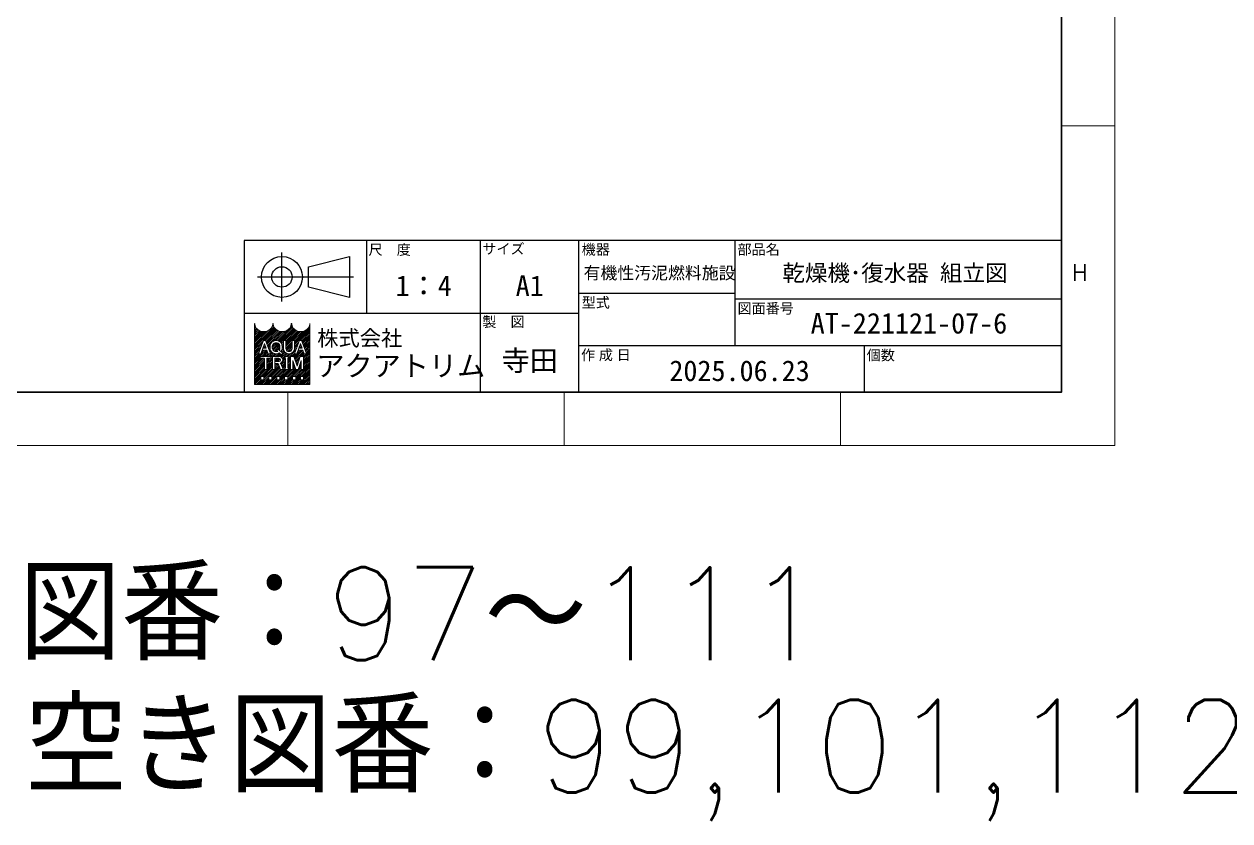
# Model space of a CAD drawing. Header units: millimetres. Extents: x -16130 to 36813, y -8099 to 27484.
# Drawn here: x 20924 to 22093, y 11896 to 12668 of the extents above; entities that cross this region are included whole.
import ezdxf
from ezdxf.enums import TextEntityAlignment as Align

# ---------------------------------------------------------------- set-up
doc = ezdxf.new("R2010")
doc.units = ezdxf.units.MM
doc.header["$LTSCALE"] = 6
doc.layers.add('08_DIM', color=3, linetype='Continuous', lineweight=13)
doc.layers.add('90_FRAME', color=5, linetype='Continuous', lineweight=35)
doc.layers.add('91_BLANK', color=5, linetype='Continuous', lineweight=0, plot=False)
doc.styles.add('KSS_TXT', font='txt.shx', dxfattribs={"bigfont": 'extfont2.shx'})
doc.styles.add('MS_G', font='MS Gothic.ttf')
doc.styles.add('表題用', font='MS PGothic.ttf')

msp = doc.modelspace()

# ---------------------------------------------------------------- hatches: boundary and pattern name
at = {"layer": '90_FRAME', "lineweight": 5}
h = msp.add_hatch(dxfattribs=at)
h.set_pattern_fill('_USER', color=4, scale=1.2, angle=45, pattern_type=0)
h.set_pattern_definition([(45, (18668.429, 12259.4337), (-0.84852814, 0.84852814), [])])
edge = h.paths.add_edge_path()
edge.add_arc((21201.21298, 12377.47799), 0.25616, 90, 180)
edge.add_ellipse((21192.24742, 12377.47799), major_axis=(-8.7094, 0), ratio=0.8823529412, start_angle=360, end_angle=540, ccw=False)
edge.add_arc((21183.28186, 12377.47799), 0.25616, 3.18731798, 180)
edge.add_ellipse((21174.31629, 12377.47799), major_axis=(-8.7094, 0), ratio=0.8823529412, start_angle=360, end_angle=540, ccw=False)
edge.add_arc((21165.35073, 12377.47799), 0.25616, 3.18731798, 180)
edge.add_ellipse((21156.38517, 12377.47799), major_axis=(-8.7094, 0), ratio=0.8823529412, start_angle=360, end_angle=540, ccw=False)
edge.add_arc((21147.4196, 12377.47799), 0.25616, 3.18731798, 90)
edge.add_line((21147.4196, 12377.73415), (21147.4196, 12318.56144))
edge.add_line((21147.4196, 12318.56144), (21201.21298, 12318.56144))
edge.add_line((21201.21298, 12318.56144), (21201.21298, 12377.73415))
h.paths.add_polyline_path([(21156.09385, 12361.13141), (21158.21772, 12361.13141), (21163.04744, 12348.38494), (21163.04744, 12348.32346), (21160.7481, 12348.32346), (21159.54574, 12351.70009), (21154.81706, 12351.70009), (21155.51028, 12353.64689), (21158.85251, 12353.64689), (21157.15578, 12358.41186), (21153.56346, 12348.32346), (21151.26413, 12348.32346), (21151.26413, 12348.38494)], flags=16)
edge = h.paths.add_edge_path(flags=16)
edge.add_ellipse((21168.39281, 12355.49591), major_axis=(-5.89166, 0), ratio=0.9565217391, start_angle=180, end_angle=360, ccw=False)
edge.add_line((21174.28446, 12355.49591), (21174.28446, 12353.95896))
edge.add_ellipse((21168.39281, 12353.95896), major_axis=(-5.89166, 0), ratio=0.9565217391, start_angle=142.10525532, end_angle=180, ccw=False)
edge.add_line((21173.04215, 12350.49756), (21171.39143, 12351.85778))
edge.add_ellipse((21168.39281, 12354.10968), major_axis=(3.75679, 0), ratio=0.9950358207, start_angle=-37.04276329, end_angle=0)
edge.add_line((21172.14959, 12354.10953), (21172.14959, 12355.34519))
edge.add_ellipse((21168.39281, 12355.34519), major_axis=(3.75679, 0), ratio=0.9947182625, start_angle=360, end_angle=540)
edge.add_line((21164.63602, 12355.34519), (21164.63602, 12354.10955))
edge.add_ellipse((21168.39281, 12354.10968), major_axis=(3.75679, 0), ratio=0.9950358207, start_angle=-180, end_angle=-65.75794872)
edge.add_line((21169.93532, 12350.70117), (21168.88936, 12351.71913))
edge.add_line((21168.88936, 12351.71913), (21170.02401, 12352.92397))
edge.add_line((21170.02401, 12352.92397), (21174.76823, 12349.01468))
edge.add_line((21174.76823, 12349.01468), (21173.28571, 12347.44044))
edge.add_line((21173.28571, 12347.44044), (21171.50475, 12349.17373))
edge.add_ellipse((21168.39281, 12353.95896), major_axis=(-5.89166, 0), ratio=0.9565217391, start_angle=0, end_angle=121.88362474, ccw=False)
edge.add_line((21162.50115, 12353.95896), (21162.50115, 12355.49591))
h.paths.add_polyline_path([(21163.4284, 12345.76187), (21163.4284, 12343.96876), (21159.58602, 12343.96876, 0.4142135624), (21159.32986, 12343.7126), (21159.32986, 12332.95393), (21157.02443, 12332.95393), (21157.02443, 12343.7126, 0.4142135624), (21156.76827, 12343.96876), (21152.92589, 12343.96876), (21152.92589, 12345.76187)], flags=16)
edge = h.paths.add_edge_path(flags=16)
edge.add_line((21164.88847, 12345.76187), (21170.78012, 12345.76187))
edge.add_ellipse((21170.78012, 12342.39264), major_axis=(-4.13495, 0), ratio=0.8148203011, start_angle=111.38697473, end_angle=270, ccw=False)
edge.add_arc((21171.41423, 12337.82658), 1.67482, 22.27295226, 58.55311301, ccw=False)
edge.add_line((21172.96408, 12338.46137), (21175.17123, 12333.05639))
edge.add_line((21175.17123, 12333.05639), (21175.17123, 12332.95393))
edge.add_line((21175.17123, 12332.95393), (21172.68648, 12332.95393))
edge.add_line((21172.68648, 12332.95393), (21170.73662, 12338.38141))
edge.add_arc((21169.78611, 12337.99876), 1.02464, 21.92829787, 90)
edge.add_line((21169.78611, 12339.0234), (21167.27074, 12339.0234))
edge.add_line((21167.27074, 12339.0234), (21167.27074, 12340.81651))
edge.add_line((21167.27074, 12340.81651), (21171.08751, 12340.81651))
edge.add_arc((21171.03255, 12342.39264), 1.57708, 271.9970571, 448.0029429)
edge.add_line((21171.08751, 12343.96876), (21167.1939, 12343.96876))
edge.add_line((21167.1939, 12343.96876), (21167.1939, 12332.95393))
edge.add_line((21167.1939, 12332.95393), (21164.88847, 12332.95393))
edge.add_line((21164.88847, 12332.95393), (21164.88847, 12345.76187))
h.paths.add_polyline_path([(21175.46858, 12361.13141), (21177.77401, 12361.13141), (21177.77401, 12353.95896, 0.1750305612), (21178.79103, 12351.02342, 0.257149611), (21182.90481, 12351.02342, 0.1750305612), (21183.92183, 12353.95896), (21183.92183, 12361.13141), (21186.22726, 12361.13141), (21186.22726, 12353.49556, -0.3793912406), (21181.23216, 12348.32346), (21180.46368, 12348.32346, -0.3793912406), (21175.46858, 12353.49556)], flags=16)
h.paths.add_polyline_path([(21177.1138, 12345.76187), (21179.93155, 12345.76187), (21179.93155, 12343.96876, 0.4142135624), (21179.67539, 12343.7126), (21179.67539, 12335.0032, 0.4142135624), (21179.93155, 12334.74704), (21179.93155, 12332.95393), (21177.1138, 12332.95393), (21177.1138, 12334.74704, 0.4142135624), (21177.36996, 12335.0032), (21177.36996, 12343.7126, 0.4142135624), (21177.1138, 12343.96876)], flags=16)
h.paths.add_polyline_path([(21182.23948, 12345.76187), (21185.58481, 12345.76187), (21188.64345, 12336.45966), (21191.70209, 12345.76187), (21195.04955, 12345.76187), (21195.04955, 12332.95393), (21192.74412, 12332.95393), (21192.74412, 12341.91949), (21189.79617, 12332.95393), (21187.49074, 12332.95393), (21184.54278, 12341.91949), (21184.54491, 12332.95393), (21182.23948, 12332.95393)], flags=16)
h.paths.add_polyline_path([(21190.92719, 12361.13141), (21193.05105, 12361.13141), (21197.88078, 12348.38494), (21197.88078, 12348.32346), (21195.58144, 12348.32346), (21194.37908, 12351.70009), (21189.6504, 12351.70009), (21190.34362, 12353.64689), (21193.68585, 12353.64689), (21191.98912, 12358.41186), (21188.3968, 12348.32346), (21186.09747, 12348.32346), (21186.09747, 12348.38494)], flags=16)
h.paths.add_polyline_path([(21153.56742, 12326.24621), (21156.64133, 12326.24621), (21156.64133, 12323.1723), (21153.56742, 12323.1723)], flags=16)
h.paths.add_polyline_path([(21161.25219, 12326.24621), (21164.32609, 12326.24621), (21164.32609, 12323.1723), (21161.25219, 12323.1723)], flags=16)
h.paths.add_polyline_path([(21168.93695, 12326.24621), (21172.01086, 12326.24621), (21172.01086, 12323.1723), (21168.93695, 12323.1723)], flags=16)
h.paths.add_polyline_path([(21176.62172, 12326.24621), (21179.69563, 12326.24621), (21179.69563, 12323.1723), (21176.62172, 12323.1723)], flags=16)
h.paths.add_polyline_path([(21184.30649, 12326.24621), (21187.3804, 12326.24621), (21187.3804, 12323.1723), (21184.30649, 12323.1723)], flags=16)
h.paths.add_polyline_path([(21191.99126, 12326.24621), (21195.06517, 12326.24621), (21195.06517, 12323.1723), (21191.99126, 12323.1723)], flags=16)

# ---------------------------------------------------------------- linework, layer by layer
at = {"layer": '90_FRAME', "color": 4, "lineweight": 13}
for p, q in [((21981.23241, 12569.19076), (21929.38469, 12569.19076)), ((21179.7995, 12259.43369), (21179.7995, 12311.0496)), ((21447.53312, 12259.43369), (21447.53312, 12311.0496)), ((21715.26674, 12259.43369), (21715.26674, 12311.0496))]:
    msp.add_line(p, q, dxfattribs=at)
at = {"layer": '90_FRAME', "color": 0, "lineweight": 25}
for p, q in [((21256.18469, 12387.42103), (21256.18469, 12458.13531)), ((21366.49898, 12311.0496), (21366.49898, 12458.13531)), ((21461.81327, 12311.0496), (21461.81327, 12458.13531)), ((21612.86087, 12458.13531), (21612.86087, 12356.30674)), ((21174.01469, 12399.01817), (21174.01469, 12446.53817)), ((21150.25469, 12422.77817), (21243.31469, 12422.77817)), ((21461.81327, 12407.22103), (21612.86087, 12407.22103)), ((21612.86087, 12401.56389), (21929.38469, 12401.56389)), ((21461.81327, 12387.42103), (21137.38469, 12387.42103)), ((21461.81327, 12356.30674), (21929.38469, 12356.30674)), ((21738.35612, 12356.30674), (21738.35612, 12311.0496))]:
    msp.add_line(p, q, dxfattribs=at)
at = {"layer": '90_FRAME', "color": 4, "lineweight": 5}
for p, q in [((21147.4196, 12318.56144), (21147.4196, 12377.73415)), ((21201.21298, 12377.73415), (21201.21298, 12318.56144)), ((21151.26413, 12348.38494), (21156.09385, 12361.13141)), ((21153.56346, 12348.32346), (21157.15578, 12358.41186)), ((21154.81706, 12351.70009), (21155.51028, 12353.64689)), ((21154.81706, 12351.70009), (21159.54574, 12351.70009)), ((21155.51028, 12353.64689), (21158.85251, 12353.64689)), ((21156.09385, 12361.13141), (21158.21772, 12361.13141)), ((21158.85251, 12353.64689), (21157.15578, 12358.41186)), ((21163.04744, 12348.38494), (21158.21772, 12361.13141)), ((21160.7481, 12348.32346), (21159.54574, 12351.70009)), ((21162.50115, 12355.49591), (21162.50115, 12353.95896)), ((21164.63602, 12355.34519), (21164.63602, 12354.11563)), ((21168.88936, 12351.71913), (21170.02401, 12352.92397)), ((21168.88936, 12351.71913), (21169.93532, 12350.70117)), ((21170.02401, 12352.92397), (21174.76823, 12349.01468)), ((21171.39143, 12351.85778), (21173.04215, 12350.49756)), ((21172.14959, 12355.34519), (21172.14959, 12354.11563)), ((21174.28446, 12355.49591), (21174.28446, 12353.95896)), ((21175.46858, 12353.49556), (21175.46858, 12361.13141)), ((21177.77401, 12361.13141), (21175.46858, 12361.13141)), ((21177.77401, 12353.95896), (21177.77401, 12361.13141)), ((21183.92183, 12353.95896), (21183.92183, 12361.13141)), ((21183.92183, 12361.13141), (21186.22726, 12361.13141)), ((21186.09747, 12348.38494), (21190.92719, 12361.13141)), ((21186.22726, 12353.49556), (21186.22726, 12361.13141)), ((21188.3968, 12348.32346), (21191.98912, 12358.41186)), ((21189.6504, 12351.70009), (21190.34362, 12353.64689)), ((21189.6504, 12351.70009), (21194.37908, 12351.70009)), ((21190.34362, 12353.64689), (21193.68585, 12353.64689)), ((21190.92719, 12361.13141), (21193.05105, 12361.13141)), ((21193.68585, 12353.64689), (21191.98912, 12358.41186)), ((21197.88078, 12348.38494), (21193.05105, 12361.13141)), ((21195.58144, 12348.32346), (21194.37908, 12351.70009)), ((21151.26413, 12348.32346), (21151.26413, 12348.38494)), ((21151.26413, 12348.38494), (21151.26413, 12348.38494)), ((21151.26413, 12348.32346), (21151.26413, 12348.38494)), ((21151.26413, 12348.32346), (21153.56346, 12348.32346)), ((21152.92589, 12345.76187), (21163.4284, 12345.76187)), ((21152.92589, 12345.76187), (21152.92589, 12343.96876)), ((21152.92589, 12343.96876), (21156.76827, 12343.96876)), ((21157.02443, 12332.95393), (21157.02443, 12343.7126)), ((21159.32986, 12332.95393), (21159.32986, 12343.7126)), ((21159.58602, 12343.96876), (21163.4284, 12343.96876)), ((21163.04744, 12348.32346), (21160.7481, 12348.32346)), ((21163.04744, 12348.32346), (21163.04744, 12348.38494)), ((21163.4284, 12345.76187), (21163.4284, 12343.96876)), ((21164.88847, 12345.76187), (21164.88847, 12332.95393)), ((21164.88847, 12345.76187), (21170.78012, 12345.76187)), ((21167.1939, 12332.95393), (21167.1939, 12343.96876)), ((21167.1939, 12343.96876), (21171.08751, 12343.96876)), ((21167.27074, 12339.0234), (21167.27074, 12340.81651)), ((21167.27074, 12340.81651), (21171.08751, 12340.81651)), ((21171.50475, 12349.17373), (21173.28571, 12347.44044)), ((21173.28571, 12347.44044), (21174.76823, 12349.01468)), ((21177.1138, 12345.76187), (21179.93155, 12345.76187)), ((21177.1138, 12345.76187), (21177.1138, 12343.96876)), ((21177.36996, 12335.0032), (21177.36996, 12343.7126)), ((21179.67539, 12335.0032), (21179.67539, 12343.7126)), ((21179.93155, 12345.76187), (21179.93155, 12343.96876)), ((21181.23216, 12348.32346), (21180.46368, 12348.32346)), ((21182.23948, 12345.76187), (21182.23948, 12332.95393)), ((21182.23948, 12345.76187), (21185.58481, 12345.76187)), ((21184.54491, 12332.95393), (21184.54278, 12341.91949)), ((21187.49074, 12332.95393), (21184.54278, 12341.91949)), ((21188.64345, 12336.45966), (21185.58481, 12345.76187)), ((21186.09747, 12348.32346), (21186.09747, 12348.38494)), ((21186.09747, 12348.38494), (21186.09747, 12348.38494)), ((21186.09747, 12348.32346), (21186.09747, 12348.38494)), ((21186.09747, 12348.32346), (21188.3968, 12348.32346)), ((21188.64345, 12336.45966), (21191.70209, 12345.76187)), ((21189.79617, 12332.95393), (21192.74412, 12341.91949)), ((21195.04955, 12345.76187), (21191.70209, 12345.76187)), ((21192.74412, 12341.91949), (21192.74412, 12332.95393)), ((21195.04955, 12332.95393), (21195.04955, 12345.76187)), ((21197.88078, 12348.32346), (21195.58144, 12348.32346)), ((21197.88078, 12348.32346), (21197.88078, 12348.38494)), ((21157.02443, 12332.95393), (21159.32986, 12332.95393)), ((21164.88847, 12332.95393), (21167.1939, 12332.95393)), ((21167.27074, 12339.0234), (21169.78611, 12339.0234)), ((21170.73662, 12338.38141), (21172.68648, 12332.95393)), ((21172.68648, 12332.95393), (21175.17123, 12332.95393)), ((21172.96408, 12338.46137), (21175.17123, 12333.05639)), ((21175.17123, 12333.05639), (21175.17123, 12332.95393)), ((21177.1138, 12332.95393), (21177.1138, 12334.74704)), ((21177.1138, 12332.95393), (21179.93155, 12332.95393)), ((21179.93155, 12332.95393), (21179.93155, 12334.74704)), ((21182.23948, 12332.95393), (21184.54491, 12332.95393)), ((21187.49074, 12332.95393), (21189.79617, 12332.95393)), ((21192.74412, 12332.95393), (21195.04955, 12332.95393)), ((21201.21298, 12318.56144), (21147.4196, 12318.56144)), ((21153.56742, 12326.24621), (21156.64133, 12326.24621)), ((21153.56742, 12326.24621), (21153.56742, 12323.1723)), ((21156.64133, 12323.1723), (21153.56742, 12323.1723)), ((21156.64133, 12326.24621), (21156.64133, 12323.1723)), ((21161.25219, 12326.24621), (21164.32609, 12326.24621)), ((21161.25219, 12326.24621), (21161.25219, 12323.1723)), ((21164.32609, 12323.1723), (21161.25219, 12323.1723)), ((21164.32609, 12326.24621), (21164.32609, 12323.1723)), ((21168.93695, 12326.24621), (21172.01086, 12326.24621)), ((21168.93695, 12326.24621), (21168.93695, 12323.1723)), ((21172.01086, 12323.1723), (21168.93695, 12323.1723)), ((21172.01086, 12326.24621), (21172.01086, 12323.1723)), ((21176.62172, 12326.24621), (21179.69563, 12326.24621)), ((21176.62172, 12326.24621), (21176.62172, 12323.1723)), ((21179.69563, 12323.1723), (21176.62172, 12323.1723)), ((21179.69563, 12326.24621), (21179.69563, 12323.1723)), ((21184.30649, 12326.24621), (21187.3804, 12326.24621)), ((21184.30649, 12326.24621), (21184.30649, 12323.1723)), ((21187.3804, 12323.1723), (21184.30649, 12323.1723)), ((21187.3804, 12326.24621), (21187.3804, 12323.1723)), ((21195.06517, 12326.24621), (21191.99126, 12326.24621)), ((21191.99126, 12326.24621), (21191.99126, 12323.1723)), ((21191.99126, 12323.1723), (21195.06517, 12323.1723)), ((21195.06517, 12326.24621), (21195.06517, 12323.1723))]:
    msp.add_line(p, q, dxfattribs=at)
at = {"layer": '90_FRAME'}
msp.add_lwpolyline([(18823.81258, 12311.0496), (21929.38469, 12311.0496), (21929.38469, 14531.26518), (18823.81258, 14531.26518)], close=True, dxfattribs=at)
at = {"layer": '90_FRAME', "color": 0, "lineweight": 25}
msp.add_lwpolyline([(21137.38469, 12311.0496), (21929.38469, 12311.0496), (21929.38469, 12458.13531), (21137.38469, 12458.13531)], close=True, dxfattribs=at)
msp.add_lwpolyline([(21199.75469, 12432.67817), (21239.35469, 12442.57817), (21239.35469, 12402.97817), (21199.75469, 12412.87817), (21199.75469, 12432.67817)], dxfattribs=at)
for radius in [19.8, 9.9]:
    msp.add_circle((21174.01469, 12422.77817), radius, dxfattribs=at)
at = {"layer": '90_FRAME', "color": 4, "lineweight": 5}
for centre, radius, start, end in [((21147.4196, 12377.47799), 0.25616, 0, 90), ((21165.35073, 12377.47799), 0.25616, 0, 180), ((21165.35073, 12377.47799), 0.25616, 0, 90), ((21183.28186, 12377.47799), 0.25616, 0, 180), ((21201.21298, 12377.47799), 0.25616, 90, 180), ((21180.88373, 12353.72726), 5.4201, 182.45003099, 265.55525729), ((21182.34697, 12353.89932), 4.57334, 179.25279388, 218.96457185), ((21180.81212, 12353.72726), 5.4201, 274.44474271, 357.54996901), ((21179.34888, 12353.89932), 4.57334, 321.03542815, 0.74720612), ((21156.76827, 12343.7126), 0.25616, 0, 90), ((21159.58602, 12343.7126), 0.25616, 90, 180), ((21171.03255, 12342.39264), 1.57708, 271.9970571, 88.0029429), ((21177.1138, 12343.7126), 0.25616, 0, 90), ((21180.84792, 12354.75836), 4.26386, 241.15772781, 298.84227219), ((21179.93155, 12343.7126), 0.25616, 90, 180), ((21169.78611, 12337.99876), 1.02464, 21.92829787, 90), ((21171.41423, 12337.82658), 1.67482, 22.27295226, 58.55311301), ((21177.1138, 12335.0032), 0.25616, 270, 0), ((21179.93155, 12335.0032), 0.25616, 180, 270)]:
    msp.add_arc(centre, radius, start, end, dxfattribs=at)
for centre, major_axis, ratio, start_param, end_param in [((21156.38517, 12377.47799), (-8.7094, 0), 0.8823529412, 6.2831853072, 9.4247779608), ((21174.31629, 12377.47799), (-8.7094, 0), 0.8823529412, 6.2831853072, 9.4247779608), ((21192.24742, 12377.47799), (-8.7094, 0), 0.8823529412, 6.2831853072, 9.4247779608), ((21168.39281, 12355.49591), (-5.89166, 0), 0.9565217391, 3.1415926536, 6.2831853072), ((21168.39281, 12355.34519), (3.75679, 0), 0.9947182625, 6.2831853072, 9.4247779608), ((21170.78012, 12342.39264), (-4.13495, 0), 0.8148203011, 1.944069453, 4.7123889804)]:
    msp.add_ellipse(centre, major_axis=major_axis, ratio=ratio, start_param=start_param, end_param=end_param, dxfattribs=at)
at = {"layer": '90_FRAME', "color": 4, "lineweight": 5, "extrusion": (0, 0, -1)}
for centre, major_axis, ratio, start_param, end_param in [((21168.39281, 12353.95896), (-5.89166, 0), 0.9565217391, 4.1559147512, 6.2831853072), ((21168.39281, 12354.10968), (3.75679, 0), 0.9950358207, 7.4308780217, 9.4247779608), ((21168.39281, 12354.10968), (3.75679, 0), 0.9950358207, 6.2831853072, 6.9297034906), ((21168.39281, 12353.95896), (-5.89166, 0), 0.9565217391, 3.1415926536, 3.8029807175)]:
    msp.add_ellipse(centre, major_axis=major_axis, ratio=ratio, start_param=start_param, end_param=end_param, dxfattribs=at)
at = {"layer": '91_BLANK'}
msp.add_lwpolyline([(18668.42897, 12259.43369), (21981.23241, 12259.43369), (21981.23241, 14591.11289), (18668.42897, 14591.11289)], close=True, dxfattribs=at)

# ---------------------------------------------------------------- texts
at = {"layer": '08_DIM', "style": 'KSS_TXT'}
for s, p in [('図番：97～111', (20919.15734, 12051.37732)), ('空き図番：99,101,112~**', (20925.05479, 11923.02683))]:
    msp.add_text(s, height=90, dxfattribs=at).set_placement(p)
at = {"layer": '90_FRAME', "color": 0, "style": '表題用'}
for s, p in [('サイズ', (21368.29305, 12450.02424)), ('尺\u3000度', (21257.97877, 12449.27843)), ('機器', (21464.53158, 12449.44367)), ('部品名', (21615.57918, 12449.44367)), ('型式', (21464.53158, 12398.02939)), ('図面番号', (21615.57918, 12392.37224)), ('製\u3000図', (21368.29312, 12379.30996)), ('作 成 日', (21463.84143, 12347.2349)), ('個数', (21740.73101, 12346.95834))]:
    msp.add_text(s, height=10, dxfattribs=at).set_placement(p, align=Align.MIDDLE_LEFT)
at = {"layer": '90_FRAME', "color": 0, "style": 'MS_G'}
for s, height, p in [('有機性汚泥燃料施設', 12, (21466.32286, 12420.67055)), ('乾燥機･復水器 組立図', 16, (21659.01078, 12418.69902)), ('AT-221121-07-6', 20, (21686.44008, 12367.94807)), ('2025.06.23', 20, (21549.48453, 12321.91305))]:
    msp.add_text(s, height=height, dxfattribs=at).set_placement(p)
at = {"layer": '90_FRAME', "color": 0, "lineweight": 13, "style": 'KSS_TXT'}
msp.add_text('H', height=16, dxfattribs=at).set_placement((21939.69175, 12427.19632), align=Align.MIDDLE_LEFT)
at = {"layer": '90_FRAME', "color": 0, "style": 'MS_G'}
msp.add_text('A1', height=20, dxfattribs=at).set_placement((21414.15612, 12414.29246), align=Align.MIDDLE)
at = {"layer": '90_FRAME', "color": 4, "style": 'MS_G'}
msp.add_text('株式会社', height=15.121543, dxfattribs=at).set_placement((21249.45157, 12363.54621), align=Align.MIDDLE_CENTER)
msp.add_text('アクアトリム', height=20, dxfattribs=at).set_placement((21207.36575, 12326.61422))
at = {"layer": '90_FRAME', "color": 0, "style": 'MS_G'}
for tag, p in [('1：4', (21311.34184, 12414.29246)), ('寺田', (21414.15612, 12342.16389))]:
    msp.add_attdef(tag, text='', height=20, dxfattribs=at).set_placement(p, align=Align.MIDDLE)

doc.saveas('drawing.dxf')
